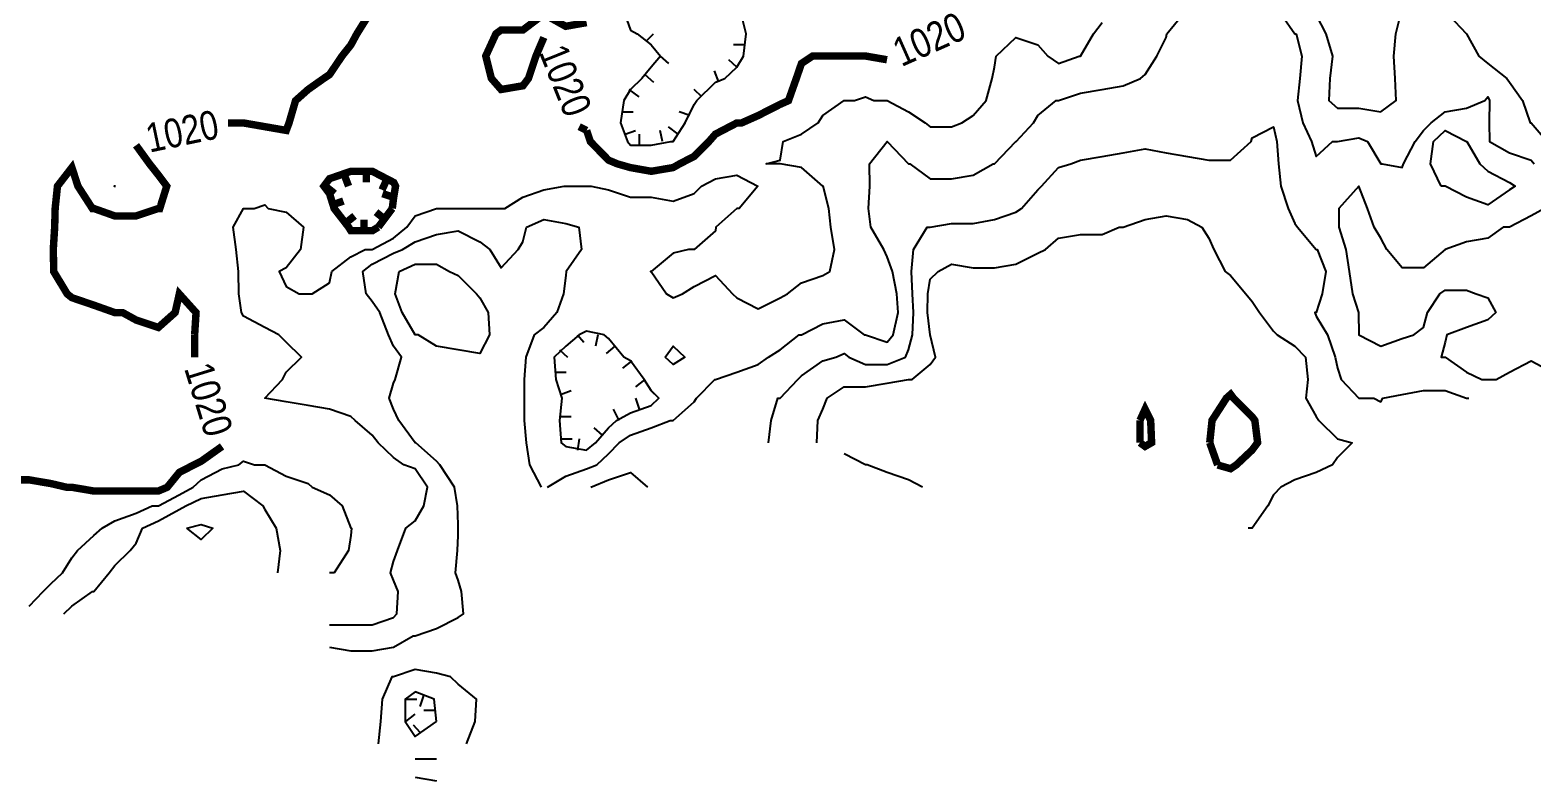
# Model space of a CAD drawing. Extents: x 628896 to 629898, y 4519176 to 4520140.
# Drawn here: x 629064.3 to 629266.2, y 4519222.5 to 4519323.5 of the extents above; entities that cross this region are included whole.
import ezdxf
from ezdxf.enums import TextEntityAlignment as Align

# ---------------------------------------------------------------- set-up
doc = ezdxf.new("R2010")
doc.units = 0

msp = doc.modelspace()

# ---------------------------------------------------------------- linework, layer by layer
at = {"layer": 'GSLAYER', "linetype": 'CONTINUOUS', "const_width": 1, "flags": 128}
for points in [[(629091.125, 4519311), (629093, 4519311), (629095.875, 4519310.5), (629098.75, 4519310), (629099.125, 4519311), (629100, 4519314), (629101.6875, 4519315.5), (629103.8125, 4519317), (629104.5625, 4519317.5), (629106.25, 4519320), (629107.4375, 4519321.5), (629108.25, 4519323), (629109.8125, 4519325.5)], [(629133.1875, 4519325.5), (629130.5625, 4519323.5), (629127.625, 4519323.5), (629126.9375, 4519323), (629125.5625, 4519320), (629126.3125, 4519317), (629127.625, 4519315.5), (629130.5625, 4519316), (629131.3125, 4519317), (629132.3125, 4519320), (629133.375, 4519322.5)], [(629139.125, 4519324.5), (629136.3125, 4519324), (629133.625, 4519325.5)], [(629133.375, 4519322.5), (629133.375, 4519322.5)], [(629139.125, 4519310), (629139.625, 4519308.5), (629142.0625, 4519306), (629143.25, 4519305.5), (629145, 4519305), (629147.8125, 4519304.5), (629150.75, 4519305), (629151.625, 4519305.5), (629153.5625, 4519306.5), (629155.5625, 4519308.5), (629156.4375, 4519309.5), (629159.3125, 4519311), (629159.9375, 4519311), (629162.1875, 4519312), (629165.125, 4519313.5), (629166.25, 4519314), (629167.3125, 4519317), (629168, 4519319), (629169.5, 4519320), (629170.875, 4519320), (629173.75, 4519320), (629175.9375, 4519320), (629176.625, 4519320), (629179.5, 4519319.5)], [(629179.5, 4519319.5), (629179.5, 4519319.5)], [(629090.9375, 4519311), (629091.125, 4519311)], [(629138.125, 4519310.5), (629139.125, 4519310)], [(629086.4375, 4519282.5), (629086.625, 4519285.5), (629084.375, 4519288), (629083.8125, 4519285.5), (629081.5625, 4519283.5), (629078.5625, 4519284.5), (629076.75, 4519285.5), (629075.6875, 4519285.5), (629072.875, 4519286.5), (629069.9375, 4519287.5), (629069.3125, 4519288), (629067.5, 4519291), (629067.4375, 4519294), (629067.625, 4519297), (629067.6875, 4519299.5), (629068, 4519302.5), (629069.9375, 4519305), (629070.75, 4519302.5), (629072.6875, 4519299.5), (629072.875, 4519299.5), (629075.6875, 4519298.5), (629078.5625, 4519298.5), (629081.5625, 4519299.5), (629081.75, 4519299.5), (629082.6875, 4519302.5), (629081.5625, 4519304), (629080.375, 4519305.5), (629078.5625, 4519308)], [(629078.5625, 4519308), (629078.5625, 4519308)], [(629113, 4519299.5), (629113.1875, 4519301), (629113.4375, 4519302.5), (629113.1875, 4519303), (629110.3125, 4519304.5), (629107.4375, 4519304.5), (629104.5625, 4519303.5), (629103.8125, 4519302.5), (629104.5625, 4519301.5), (629105.1875, 4519299.5), (629107.125, 4519297), (629107.4375, 4519296.5), (629110.3125, 4519296.5), (629111.125, 4519297)], [(629109.5, 4519304.5), (629109.5, 4519303)], [(629104, 4519302.5), (629105.25, 4519301.5)], [(629106.5625, 4519304), (629107.125, 4519302.5)], [(629112.3125, 4519303.5), (629111.625, 4519302)], [(629105, 4519300), (629106.4375, 4519300.5)], [(629113.1875, 4519301), (629111.6875, 4519301.5)], [(629106.6875, 4519297.5), (629107.9375, 4519298.5)], [(629112.0625, 4519298), (629110.8125, 4519299)], [(629111.125, 4519297), (629113, 4519299.5)], [(629109.1875, 4519296.5), (629109.1875, 4519298)], [(629086.4375, 4519279.5), (629086.4375, 4519282.5)], [(629222.875, 4519268), (629223.1875, 4519271), (629225.125, 4519274), (629225.6875, 4519274.5), (629226.0625, 4519274), (629228.5625, 4519271.5), (629228.9375, 4519271), (629229.3125, 4519268), (629228.5625, 4519267), (629226.4375, 4519265), (629225.6875, 4519264.5), (629223.9375, 4519265)], [(629213.5, 4519271), (629214.1875, 4519272.5), (629214.9375, 4519271), (629215.0625, 4519268), (629214.1875, 4519267.5), (629213.5, 4519268)], [(629213.5, 4519268), (629213.5, 4519271)], [(629049.75, 4519250), (629052.625, 4519250.5), (629052.875, 4519250.5), (629054.75, 4519253.5), (629055.5, 4519256), (629055.625, 4519256.5), (629057.5, 4519259.5), (629058.4375, 4519261), (629059.5, 4519262), (629061.3125, 4519263), (629064.1875, 4519263), (629067.125, 4519262.5), (629069.25, 4519262), (629069.9375, 4519262), (629072.875, 4519261.5), (629075.6875, 4519261.5), (629078.5625, 4519261.5), (629081.5625, 4519261.5), (629082.75, 4519262), (629084.375, 4519264), (629086.3125, 4519265), (629087.3125, 4519265.5), (629090.125, 4519267.5)], [(629090.125, 4519267.5), (629090.125, 4519267.5)], [(629223.9375, 4519265), (629222.875, 4519268)]]:
    msp.add_lwpolyline(points, dxfattribs=at)
at = {"layer": 'GSLAYER', "linetype": 'CONTINUOUS', "flags": 128}
for points in [[(629133.875, 4519262), (629136.3125, 4519263.5), (629139.125, 4519264.5), (629140.5, 4519265), (629142.0625, 4519266.5), (629143.5, 4519268), (629145, 4519269), (629147.8125, 4519270), (629150.375, 4519271), (629150.75, 4519271), (629153.5625, 4519273.5), (629153.875, 4519274), (629156.375, 4519276.5), (629156.4375, 4519276.5), (629159.3125, 4519277.5), (629162.1875, 4519278.5), (629163.5625, 4519279.5), (629165.125, 4519280.5), (629167.6875, 4519282.5), (629168, 4519282.5), (629170.875, 4519284), (629173.75, 4519284.5), (629176.4375, 4519282.5), (629176.625, 4519282.5), (629179.5, 4519281.5), (629180.3125, 4519282.5), (629181, 4519285.5), (629180.8125, 4519288), (629180.25, 4519291), (629179.5, 4519293), (629179.0625, 4519294), (629177.3125, 4519297), (629177, 4519299.5), (629177.1875, 4519302.5), (629177.125, 4519305.5), (629179.5, 4519308.5), (629182.375, 4519305.5), (629182.5625, 4519305.5), (629185.3125, 4519303.5), (629188.1875, 4519303.5), (629191.0625, 4519304), (629193.75, 4519305.5), (629193.9375, 4519305.5), (629196.8125, 4519308.5), (629196.875, 4519308.5), (629199.1875, 4519311), (629199.75, 4519312), (629202.25, 4519314), (629202.5625, 4519314), (629205.5, 4519315), (629208.4375, 4519315.5), (629211.25, 4519316), (629213.5625, 4519317), (629214.1875, 4519317.5), (629215.75, 4519320), (629217, 4519322.5), (629217.125, 4519323), (629219.1875, 4519325.5)], [(629144.3125, 4519325.5), (629145, 4519323.5), (629145.9375, 4519323), (629147.8125, 4519321.5), (629149.0625, 4519320), (629147.8125, 4519318.5), (629146.5625, 4519317), (629145, 4519315.5), (629144.125, 4519314), (629143.6875, 4519311), (629144.625, 4519308.5), (629145, 4519308), (629147.8125, 4519308), (629150.4375, 4519308.5)], [(629150.4375, 4519308.5), (629150.75, 4519308.5), (629152.375, 4519311), (629153.5625, 4519313.5), (629153.9375, 4519314), (629156.4375, 4519316.5), (629157.6875, 4519317), (629159.3125, 4519318.5), (629160.1875, 4519320), (629160.5625, 4519323), (629159.9375, 4519325.5)], [(629232.5625, 4519325.5), (629234.3125, 4519323), (629234.5, 4519323), (629235.25, 4519320), (629235, 4519317), (629234.6875, 4519314), (629235.375, 4519311), (629236.5625, 4519308.5), (629237.1875, 4519306.5), (629239.375, 4519308.5), (629240.0625, 4519308.5), (629242.9375, 4519309), (629244.0625, 4519308.5), (629245.875, 4519305.5), (629246.0625, 4519305.5), (629248.75, 4519305), (629248.9375, 4519305.5), (629250.5, 4519308.5), (629251.625, 4519310), (629252.625, 4519311), (629254.5, 4519312.5), (629257.375, 4519313), (629259.875, 4519314), (629260.25, 4519314.5), (629260.5, 4519314), (629260.4375, 4519311), (629260.5, 4519308.5), (629263.1875, 4519307), (629266.0625, 4519306), (629266.5, 4519305.5)], [(629237.1875, 4519325.5), (629238.5, 4519323), (629239.375, 4519320), (629239, 4519317), (629238.875, 4519314), (629240.0625, 4519313), (629242.9375, 4519313), (629245.875, 4519312.5), (629247.9375, 4519314), (629247.8125, 4519317), (629247.625, 4519320), (629247.875, 4519323), (629248.5, 4519325.5)], [(629255, 4519325.5), (629257.375, 4519323), (629259.0625, 4519320), (629260.25, 4519319), (629262.8125, 4519317), (629263.1875, 4519316.5), (629264.9375, 4519314), (629265.9375, 4519311), (629266.0625, 4519311), (629268.25, 4519308.5)], [(629104.5625, 4519243.5), (629107.4375, 4519243.5), (629110.3125, 4519243.5), (629113.1875, 4519244.5), (629113.625, 4519245), (629113.8125, 4519248), (629113.1875, 4519249.5), (629112.75, 4519250.5), (629113.1875, 4519252), (629113.6875, 4519253.5), (629114.8125, 4519256.5), (629116.0625, 4519257.5), (629117.25, 4519259.5), (629117.75, 4519262), (629116.0625, 4519264.5), (629114.5625, 4519265), (629113.1875, 4519266), (629111.125, 4519268), (629110.3125, 4519269), (629108, 4519271), (629107.4375, 4519271.5), (629104.5625, 4519272.5), (629101.6875, 4519273), (629098.75, 4519273.5), (629095.875, 4519274), (629098.25, 4519276.5), (629098.75, 4519277.5), (629100.8125, 4519279.5), (629098.75, 4519281.5), (629097.75, 4519282.5), (629095.875, 4519283.5), (629093, 4519285), (629092.75, 4519285.5), (629092.375, 4519288), (629092.3125, 4519291), (629092, 4519294), (629091.625, 4519297), (629093, 4519299.5), (629094.4375, 4519299.5), (629095.875, 4519300), (629096.3125, 4519299.5), (629098.75, 4519299), (629101.0625, 4519297), (629100.6875, 4519294), (629098.75, 4519291.5), (629097.8125, 4519291), (629098.75, 4519289), (629100.5, 4519288), (629101.6875, 4519288), (629102.25, 4519288), (629104.5625, 4519289.5), (629104.875, 4519291), (629107.4375, 4519293), (629109.375, 4519294), (629110.3125, 4519294), (629113.1875, 4519295.5), (629114.9375, 4519297), (629116.0625, 4519298.5), (629118.9375, 4519299.5), (629121.875, 4519299.5), (629124.75, 4519299.5), (629127.625, 4519299.5), (629128.125, 4519299.5), (629130.5625, 4519301), (629133.375, 4519302), (629136.125, 4519302.5), (629136.3125, 4519302.5), (629139.125, 4519302.5), (629139.75, 4519302.5), (629142.0625, 4519302), (629145, 4519301), (629147.8125, 4519301), (629150.75, 4519300.5), (629153.5625, 4519301.5), (629154.5625, 4519302.5), (629156.4375, 4519303.5), (629159.3125, 4519304), (629162.125, 4519302.5), (629159.625, 4519299.5), (629159.3125, 4519299.5), (629156.5, 4519297), (629156.4375, 4519296.5), (629153.5625, 4519294), (629152.8125, 4519294), (629150.75, 4519293.5), (629147.8125, 4519291), (629147.6875, 4519291), (629147.8125, 4519291), (629149.875, 4519288), (629150.75, 4519287.5), (629152, 4519288), (629153.5625, 4519289), (629156.4375, 4519290.5), (629158.75, 4519288), (629159.3125, 4519287.5), (629162.1875, 4519286), (629165.125, 4519287.5), (629166.125, 4519288), (629168, 4519289.5), (629170.875, 4519290.5), (629171.8125, 4519291), (629172.4375, 4519294), (629171.9375, 4519297), (629171.6875, 4519299.5), (629170.9375, 4519302.5), (629170.875, 4519302.5), (629168, 4519305), (629165.125, 4519305.5), (629163.25, 4519305.5), (629165.125, 4519306), (629165.5625, 4519308.5), (629168, 4519309.5), (629170.25, 4519311), (629170.875, 4519312), (629173.75, 4519314), (629175.125, 4519314), (629176.625, 4519314.5), (629177.75, 4519314), (629179.5, 4519314), (629182.375, 4519312.5), (629184.625, 4519311), (629185.3125, 4519310.5), (629188.1875, 4519310.5), (629189.5625, 4519311), (629191.0625, 4519312), (629192.8125, 4519314), (629193.625, 4519317), (629193.9375, 4519318.5), (629194.1875, 4519320), (629196.8125, 4519322.5), (629199.75, 4519321.5), (629201.125, 4519320), (629202.5625, 4519319), (629205.3125, 4519320), (629205.5, 4519320), (629207.25, 4519323), (629208.4375, 4519324.5)], [(629147.125, 4519322), (629148.125, 4519323)], [(629160.375, 4519321.5), (629158.875, 4519321.5)], [(629149, 4519320), (629150.125, 4519319)], [(629159.3125, 4519318.5), (629158.25, 4519319.5)], [(629146.9375, 4519317.5), (629148.125, 4519316.5)], [(629156.875, 4519316.5), (629156.3125, 4519318)], [(629144.8125, 4519315.5), (629146.125, 4519314.5)], [(629154.625, 4519314.5), (629153.5625, 4519315.5)], [(629143.875, 4519312.5), (629145.375, 4519312.5)], [(629153, 4519312), (629151.5625, 4519312.5)], [(629144.3125, 4519309.5), (629145.6875, 4519310)], [(629146.25, 4519308), (629146.25, 4519309.5)], [(629149.3125, 4519308.5), (629149, 4519310)], [(629151.4375, 4519309.5), (629150.125, 4519310.5)], [(629163.5625, 4519268), (629163.9375, 4519271), (629164.8125, 4519274), (629165.125, 4519274), (629167.5, 4519276.5), (629168, 4519277), (629170.875, 4519279), (629172.625, 4519279.5), (629173.75, 4519280), (629174.375, 4519279.5), (629176.625, 4519278.5), (629179.5, 4519278.5), (629182, 4519279.5), (629182.375, 4519280.5), (629182.9375, 4519282.5), (629183.0625, 4519285.5), (629182.9375, 4519288), (629182.8125, 4519291), (629183.0625, 4519294), (629184.875, 4519297), (629185.3125, 4519297), (629188.1875, 4519297.5), (629191.0625, 4519297.5), (629193.9375, 4519298), (629196.8125, 4519299), (629197.5625, 4519299.5), (629199.75, 4519302), (629200.25, 4519302.5), (629202.5625, 4519305), (629204.1875, 4519305.5), (629205.5, 4519306), (629208.4375, 4519306.5), (629211.25, 4519307), (629214.1875, 4519307.5), (629217, 4519307), (629219.875, 4519306.5), (629222.75, 4519306), (629225.6875, 4519306), (629228.4375, 4519308.5), (629228.5625, 4519309), (629231.4375, 4519310.5), (629231.875, 4519308.5), (629232.125, 4519305.5), (629232.4375, 4519302.5), (629233.4375, 4519299.5), (629234.3125, 4519297.5), (629234.6875, 4519297), (629237.1875, 4519294), (629237.3125, 4519294), (629238.5, 4519291), (629238, 4519288), (629237.1875, 4519285.5), (629237, 4519285.5), (629237.1875, 4519285), (629238.6875, 4519282.5), (629239.75, 4519279.5), (629240.0625, 4519278), (629240.5625, 4519276.5), (629242.9375, 4519274), (629244.9375, 4519274), (629245.875, 4519273.5), (629246.125, 4519274), (629248.75, 4519274.5), (629251.625, 4519275), (629254.5, 4519275), (629257.375, 4519274), (629257.6875, 4519274)], [(629254, 4519302.5), (629252.5625, 4519305.5), (629252.9375, 4519308.5), (629254.5, 4519310), (629257.375, 4519308.5), (629257.4375, 4519308.5), (629259.1875, 4519305.5), (629260.25, 4519304.5), (629263.1875, 4519303), (629263.9375, 4519302.5), (629263.1875, 4519302), (629260.25, 4519300), (629257.375, 4519301), (629254.5, 4519302.5), (629254, 4519302.5)], [(629075.8125, 4519302.5), (629075.6875, 4519302.5), (629075.625, 4519302.5), (629075.6875, 4519302.5), (629075.8125, 4519302.5)], [(629267.875, 4519299.5), (629266.0625, 4519298.5), (629263.1875, 4519297), (629262.3125, 4519297), (629260.25, 4519295.5), (629257.375, 4519295), (629254.5, 4519294), (629251.625, 4519291.5), (629248.75, 4519291.5), (629246.6875, 4519294), (629245.875, 4519295.5), (629245, 4519297), (629244.0625, 4519299.5), (629242.9375, 4519302.5), (629240.25, 4519299.5), (629240.25, 4519297), (629241.1875, 4519294), (629241.625, 4519291), (629242.0625, 4519288), (629242.875, 4519285.5), (629242.9375, 4519282.5), (629245.875, 4519281), (629248.75, 4519282), (629250.3125, 4519282.5), (629251.625, 4519283.5), (629252.125, 4519285.5), (629253.8125, 4519288), (629254.5, 4519288.5), (629257.375, 4519288.5), (629258.6875, 4519288), (629260.25, 4519287.5), (629261.3125, 4519285.5), (629260.25, 4519284.5), (629257.375, 4519283.5), (629254.75, 4519282.5), (629254.5, 4519281.5), (629254, 4519279.5), (629254.5, 4519279.5), (629257.375, 4519277.5), (629259.4375, 4519276.5), (629260.25, 4519276.5), (629261.375, 4519276.5), (629263.1875, 4519277.5), (629266.0625, 4519279), (629268.9375, 4519277.5)], [(629104.5625, 4519240.5), (629107.4375, 4519240), (629110.3125, 4519240), (629113.1875, 4519240.5), (629115.8125, 4519242), (629116.0625, 4519242), (629118.9375, 4519243), (629121.875, 4519244.5), (629122.5625, 4519245), (629122.3125, 4519248), (629121.875, 4519249.5), (629121.5, 4519250.5), (629121.75, 4519253.5), (629121.875, 4519255.5), (629121.875, 4519256.5), (629121.875, 4519257), (629121.75, 4519259.5), (629121.375, 4519262), (629119.375, 4519265), (629118.9375, 4519265.5), (629116.1875, 4519268), (629116.0625, 4519268), (629113.875, 4519271), (629113.1875, 4519272.5), (629112.5625, 4519274), (629113.1875, 4519276), (629113.375, 4519276.5), (629114.25, 4519279.5), (629113.1875, 4519281), (629112.5, 4519282.5), (629111.3125, 4519285.5), (629110.3125, 4519287), (629109.5, 4519288), (629109.0625, 4519291), (629110.3125, 4519292), (629113.1875, 4519293.5), (629114.375, 4519294), (629116.0625, 4519295), (629118.9375, 4519296), (629121.875, 4519296.5), (629124.75, 4519295), (629126.125, 4519294), (629127.625, 4519291.5), (629129.9375, 4519294), (629130.5625, 4519295), (629131.0625, 4519297), (629133.375, 4519298), (629136.3125, 4519297.5), (629138.0625, 4519297), (629138.4375, 4519294), (629136.375, 4519291), (629136.3125, 4519290.5), (629136, 4519288), (629135.125, 4519285.5), (629133.375, 4519283.5), (629132.0625, 4519282.5), (629130.9375, 4519279.5), (629130.75, 4519276.5), (629130.75, 4519274), (629130.75, 4519271), (629131, 4519268), (629131.4375, 4519265), (629133, 4519262)], [(629170.0625, 4519268), (629170.1875, 4519271), (629170.875, 4519272.5), (629171.4375, 4519274), (629173.75, 4519275.5), (629176.625, 4519275.5), (629179.5, 4519276), (629182.375, 4519276.5), (629182.875, 4519276.5), (629185.3125, 4519278.5), (629186, 4519279.5), (629185.3125, 4519282.5), (629184.9375, 4519285.5), (629185, 4519288), (629185.3125, 4519290), (629186.375, 4519291), (629188.1875, 4519292), (629191.0625, 4519291.5), (629193.9375, 4519291.5), (629196.8125, 4519292), (629199.75, 4519293.5), (629200.8125, 4519294), (629202.5625, 4519295.5), (629205.5, 4519296), (629208.4375, 4519296), (629210.6875, 4519297), (629211.25, 4519297), (629214.1875, 4519298), (629217, 4519298.5), (629219.875, 4519298), (629221.8125, 4519297), (629222.75, 4519295.5), (629223.4375, 4519294), (629224.9375, 4519291), (629225.6875, 4519290.5), (629227.75, 4519288), (629228.5625, 4519287), (629229.5625, 4519285.5), (629231.4375, 4519283), (629231.9375, 4519282.5), (629234.3125, 4519281), (629235.75, 4519279.5), (629236.0625, 4519276.5), (629235.8125, 4519274), (629237.1875, 4519271.5), (629237.5625, 4519271), (629240.0625, 4519268.5), (629242, 4519268), (629240.0625, 4519266), (629239.375, 4519265), (629237.1875, 4519264), (629234.3125, 4519263), (629232.4375, 4519262), (629231.4375, 4519261), (629230.6875, 4519259.5), (629228.5625, 4519256.5), (629228.0625, 4519256.5)], [(629116.5, 4519282.5), (629116.0625, 4519282.5), (629114.3125, 4519285.5), (629113.375, 4519288), (629113.9375, 4519291), (629116.0625, 4519292), (629118.9375, 4519292), (629120.6875, 4519291), (629121.875, 4519290.5), (629124.3125, 4519288), (629124.75, 4519287.5), (629125.875, 4519285.5), (629126.0625, 4519282.5), (629124.75, 4519280), (629121.875, 4519280.5), (629118.9375, 4519281), (629116.5, 4519282.5)], [(629140.3125, 4519268), (629142.0625, 4519270), (629143.125, 4519271), (629145, 4519272), (629147.8125, 4519273), (629148.8125, 4519274), (629147.8125, 4519275), (629146.875, 4519276.5), (629145, 4519279), (629144.125, 4519279.5), (629142.0625, 4519282), (629141.5, 4519282.5), (629139.125, 4519283), (629138.125, 4519282.5), (629136.3125, 4519281), (629134.75, 4519279.5), (629135, 4519276.5), (629135.8125, 4519274), (629135.5, 4519271), (629135.6875, 4519268), (629136.3125, 4519267.5), (629139.125, 4519267), (629140.3125, 4519268)], [(629137.875, 4519282.5), (629138.75, 4519281.5)], [(629140.625, 4519282.5), (629140.3125, 4519281)], [(629142.9375, 4519281), (629141.75, 4519280)], [(629149.6875, 4519279.5), (629150.75, 4519281), (629152.3125, 4519279.5), (629150.75, 4519278.5), (629149.6875, 4519279.5)], [(629135.5, 4519280.5), (629136.5625, 4519279.5)], [(629145.1875, 4519279), (629143.9375, 4519278)], [(629134.9375, 4519277.5), (629136.375, 4519277.5)], [(629135.625, 4519274.5), (629137.0625, 4519275)], [(629146.9375, 4519276.5), (629145.6875, 4519275.5)], [(629148.8125, 4519274), (629147.75, 4519275)], [(629146.25, 4519272.5), (629145.75, 4519274)], [(629135.625, 4519271.5), (629137.0625, 4519271.5)], [(629143.5, 4519271), (629142.75, 4519272.5)], [(629141.25, 4519269), (629140.125, 4519270)], [(629135.625, 4519268.5), (629137.1875, 4519268.5)], [(629137.9375, 4519267), (629138.1875, 4519268.5)], [(629064.1875, 4519246), (629066.0625, 4519248), (629067.125, 4519249), (629068.6875, 4519250.5), (629069.9375, 4519252.5), (629070.6875, 4519253.5), (629072.875, 4519255.5), (629074, 4519256.5), (629075.6875, 4519257.5), (629078.5625, 4519258.5), (629080.75, 4519259.5), (629081.5625, 4519259.5), (629084.375, 4519261), (629086.25, 4519262), (629087.3125, 4519263), (629090.125, 4519264.5), (629092.375, 4519265), (629093, 4519265.5), (629094.5, 4519265), (629095.875, 4519265), (629098.75, 4519263.5), (629101.6875, 4519262.5), (629102.25, 4519262), (629104.5625, 4519261), (629106.25, 4519259.5), (629107.4375, 4519256.5), (629107.5, 4519256.5), (629107.4375, 4519255.5), (629107.125, 4519253.5), (629105.1875, 4519250.5), (629104.5625, 4519250.5)], [(629184.25, 4519262), (629182.375, 4519263), (629179.5, 4519264), (629176.8125, 4519265), (629176.625, 4519265), (629173.75, 4519266.5)], [(629139.6875, 4519262), (629142.0625, 4519263), (629145, 4519264), (629147.3125, 4519262)], [(629068.875, 4519245), (629069.9375, 4519246), (629072.6875, 4519248), (629072.875, 4519248), (629074.9375, 4519250.5), (629075.6875, 4519251.5), (629077.75, 4519253.5), (629078.5625, 4519254.5), (629079.4375, 4519256.5), (629081.5625, 4519257.5), (629084.375, 4519259), (629085.25, 4519259.5), (629087.3125, 4519260.5), (629090.125, 4519261), (629093, 4519261.5), (629095.625, 4519259.5), (629095.875, 4519259), (629097.375, 4519256.5), (629097.9375, 4519253.5), (629097.5625, 4519250.5)], [(629085.375, 4519256.5), (629087.3125, 4519257), (629088.875, 4519256.5), (629087.3125, 4519255), (629085.375, 4519256.5)], [(629123, 4519227.5), (629124.125, 4519230.5), (629124.3125, 4519233.5), (629121.875, 4519235.5), (629120.8125, 4519236.5), (629118.9375, 4519237), (629116.0625, 4519237.5), (629113.1875, 4519236.5), (629112.9375, 4519236.5), (629111.625, 4519233.5), (629111.4375, 4519230.5), (629111.125, 4519227.5)], [(629118.9375, 4519230.5), (629118.625, 4519233.5), (629116.0625, 4519234.5), (629114.75, 4519233.5), (629114.75, 4519230.5), (629116.0625, 4519228.5), (629118.9375, 4519230.5)], [(629114.75, 4519233.5), (629116.3125, 4519233.5)], [(629117.1875, 4519234), (629116.6875, 4519232.5)], [(629114.8125, 4519230.5), (629116.0625, 4519231.5)], [(629118.75, 4519232), (629117.25, 4519232)], [(629116.75, 4519229), (629115.875, 4519230)], [(629116.0625, 4519225.5), (629118.9375, 4519225.5)], [(629116.0625, 4519223), (629118.9375, 4519222.5)]]:
    msp.add_lwpolyline(points, dxfattribs=at)

# ---------------------------------------------------------------- texts
at = {"layer": 'GSLAYER', "color": 7}
for rotation, width, p, p2 in [(23.1, 0.758526, (629181.4375, 4519318.5), (629190.4375, 4519322.5)), (291.6, 0.747263, (629132.6875, 4519320.5), (629136.3125, 4519311.5)), (13.7, 0.752408, (629080.375, 4519307), (629089.9375, 4519309)), (287.4, 0.765838, (629085, 4519278), (629087.9375, 4519268.5))]:
    msp.add_text('1020', height=3.89682, rotation=rotation, dxfattribs=dict(at, width=width)).set_placement(p, p2, align=Align.FIT)

doc.saveas('drawing.dxf')
